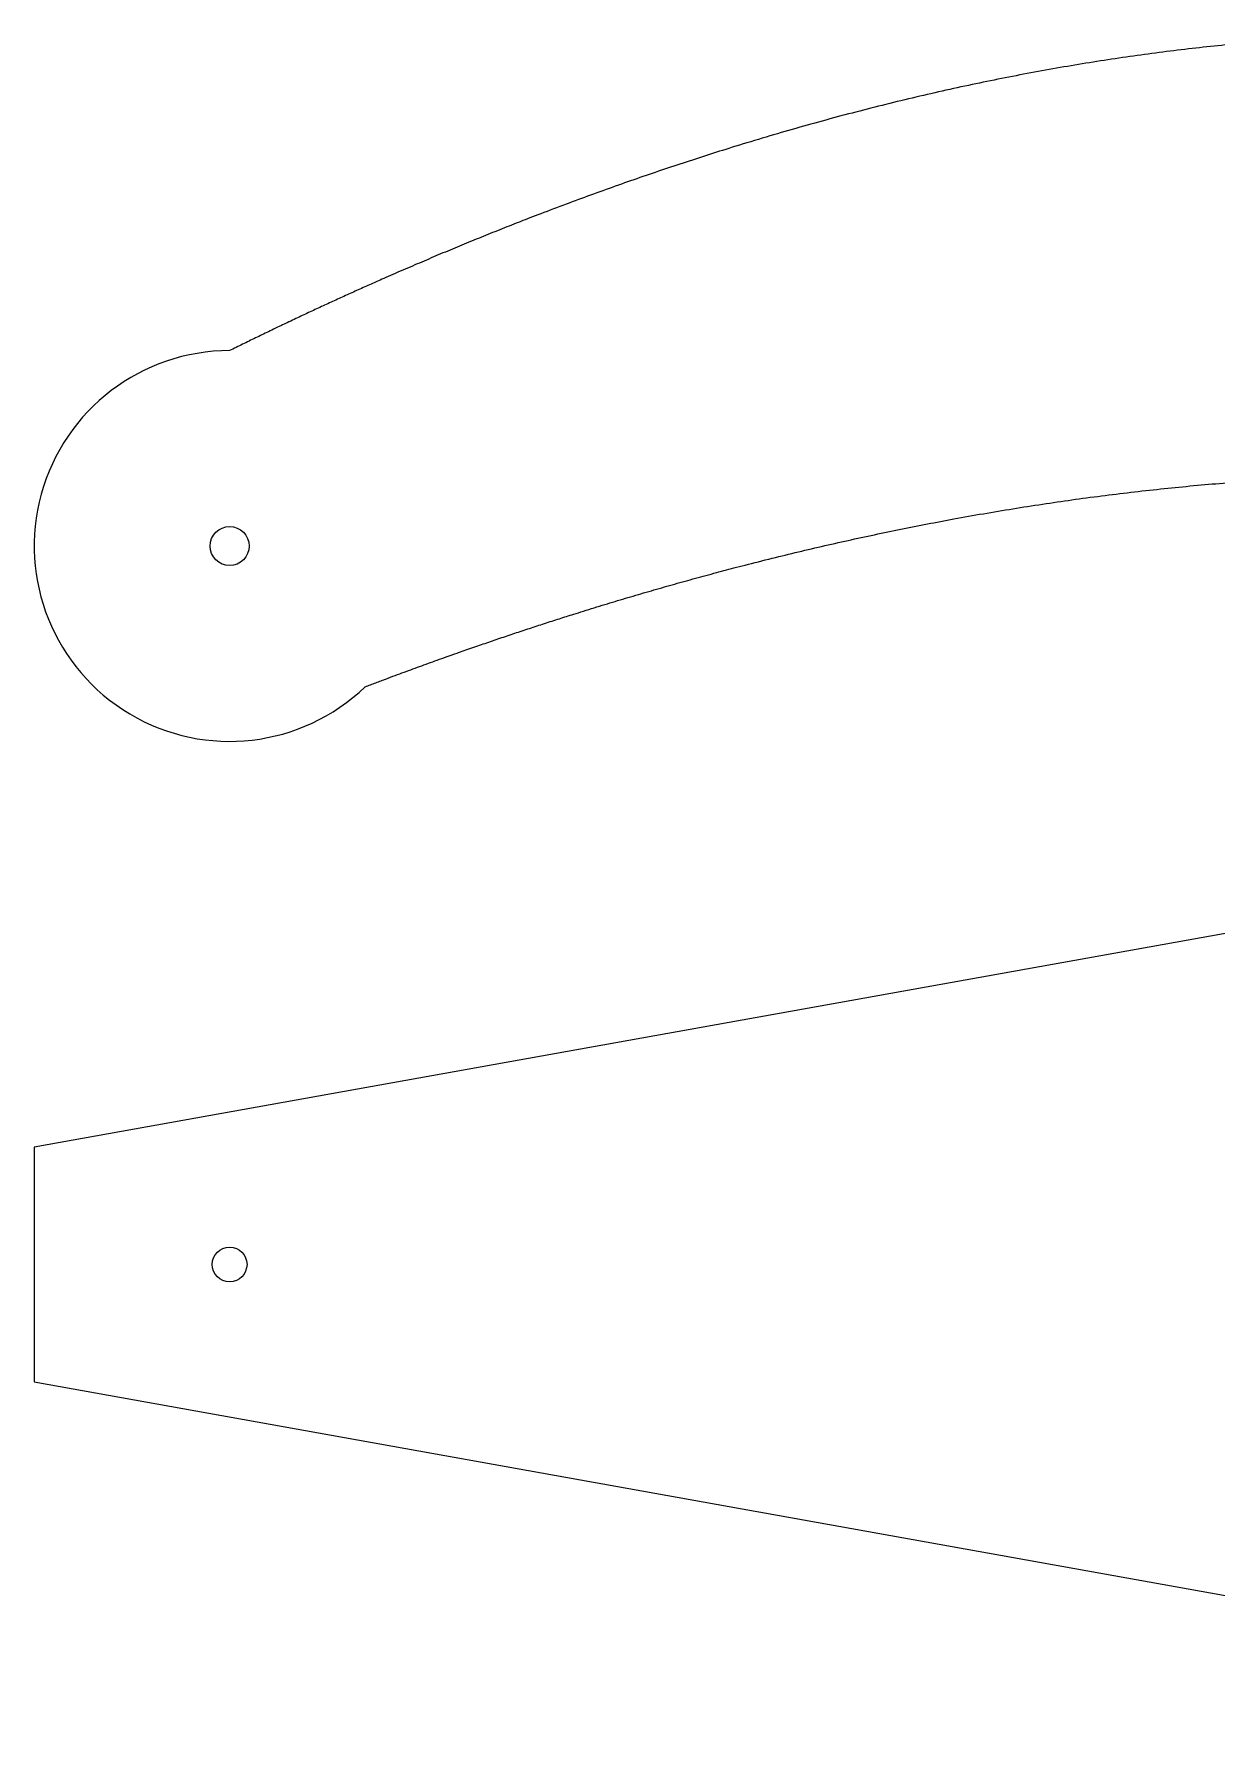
# Model space of a CAD drawing. Header units: millimetres. Extents: x 19 to 1177, y 19 to 1159.
# Drawn here: x 432 to 704.4, y 709.3 to 1104.3 of the extents above; entities that cross this region are included whole.
import ezdxf

# ---------------------------------------------------------------- set-up
doc = ezdxf.new("R2010")
doc.units = ezdxf.units.MM
doc.layers.add('cut', color=5, linetype='Continuous', true_color=0x0000ff)

msp = doc.modelspace()

# ---------------------------------------------------------------- linework, layer by layer
at = {"layer": 'cut', "color": 5, "true_color": 0x0000ff}
msp.add_lwpolyline([(903.31, 932.41), (432, 847.88), (432, 793.88), (903.31, 709.34)], dxfattribs=at)
for centre, radius in [((477, 986.38), 4.5), ((477, 820.88), 4)]:
    msp.add_circle(centre, radius, dxfattribs=at)
msp.add_arc((477, 986.38), 45, 90, -46.1113, dxfattribs=at)
msp.add_open_spline([(1034.1, 1031.38), (1022.96, 1036.9), (1000.68, 1047.48), (967.25, 1061.89), (922.68, 1078.16), (866.97, 1093.25), (811.26, 1102.64), (755.55, 1105.86), (699.84, 1102.64), (644.13, 1093.25), (588.42, 1078.16), (543.86, 1061.89), (510.43, 1047.48), (488.15, 1036.9), (477, 1031.38)], degree=5, dxfattribs=at)
msp.add_open_spline([(508.2, 953.95), (512.98, 955.77), (528.78, 961.67), (555.63, 970.96), (593.56, 982.32), (642.64, 993.61), (698.12, 1001.5), (753.75, 1004.18), (809.54, 1001.44), (865.48, 993.51), (915.45, 982.16), (954.29, 970.73), (981.92, 961.35), (998.31, 955.35), (1003.45, 953.43)], degree=5, knots=[-0.9433543, -0.9433543, -0.9433543, -0.9433543, -0.9433543, -0.9433543, -0.9, -0.8, -0.7, -0.6, -0.5, -0.4, -0.3, -0.2, -0.1, -0.0544049, -0.0544049, -0.0544049, -0.0544049, -0.0544049, -0.0544049], dxfattribs=at)

doc.saveas('drawing.dxf')
